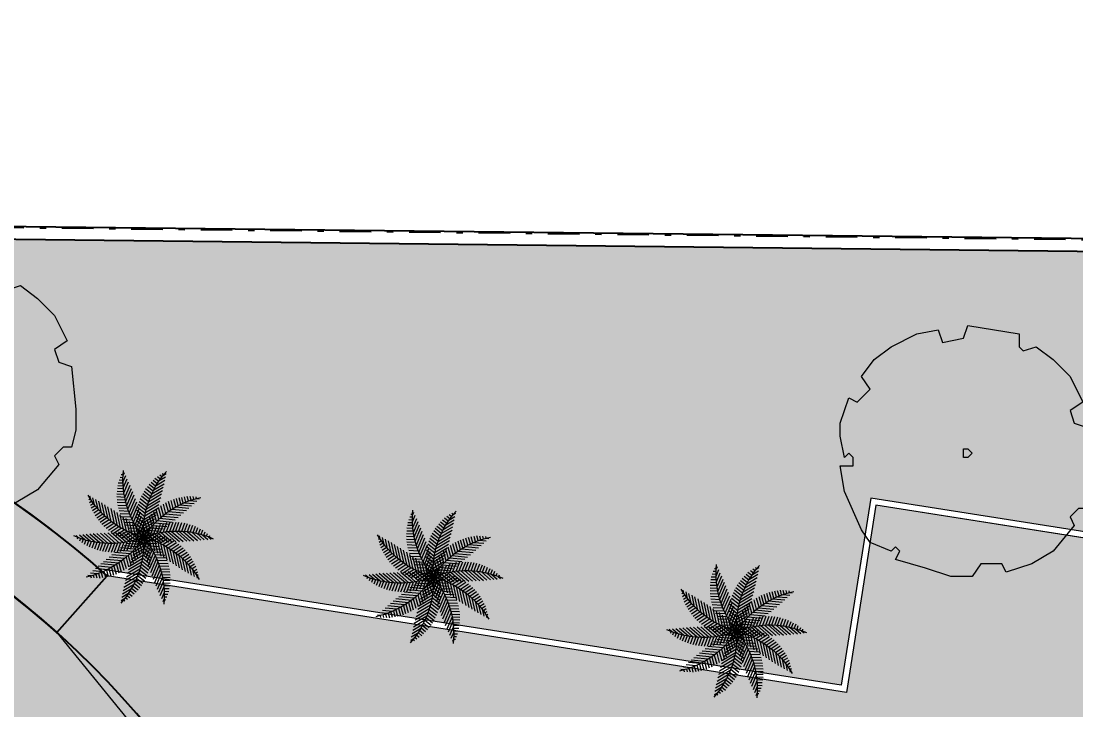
# Model space of a CAD drawing. Header units: inches. Extents: x 0 to 558, y -1 to 295.
# Drawn here: x 388.94 to 405.65, y 196.15 to 207.07 of the extents above; entities that cross this region are included whole.
import ezdxf

# ---------------------------------------------------------------- set-up
doc = ezdxf.new("R2010")
doc.units = ezdxf.units.IN
doc.header["$MEASUREMENT"] = 0
doc.linetypes.add('DASHDOT', pattern=[1, 0.5, -0.25, 0, -0.25])
doc.layers.get('defpoints').update_dxf_attribs({"color": 1})
for name, color, linetype in [('A-ROAD', 4, 'Continuous'), ('ARC_SECTION LINE', 5, 'DASHDOT'), ('dinding', 3, 'Continuous'), ('LANTAI', 57, 'Continuous')]:
    doc.layers.add(name, color=color, linetype=linetype)
for name, color, linetype, lineweight in [('ARSIR', 31, 'Continuous', 5), ('ARSIR BETON', 8, 'Continuous', 5), ('DINDING2', 146, 'Continuous', 5), ('POHON', 98, 'Continuous', 5), ('RUMPUT', 93, 'Continuous', 0), ('u', 6, 'Continuous', 20)]:
    doc.layers.add(name, color=color, linetype=linetype, lineweight=lineweight)
doc.styles.get("Standard").update_dxf_attribs({"font": 'arial.ttf'})
doc.dimstyles.new('sk-100 (SITE)', dxfattribs={"dimtxt": 1.5, "dimasz": 0.2, "dimexe": 0.2, "dimexo": 0, "dimgap": 0.1, "dimtad": 1, "dimdec": 0, "dimlfac": 100, "dimzin": 0, "dimdsep": 46, "dimtxsty": 'Standard', "dimblk": 'OBLIQUE', "dimcen": 0.09, "dimadec": 0, "dimazin": 0, "dimtfac": 1, "dimtdec": 0, "dimtofl": 0, "dimtmove": 0, "dimatfit": 3, "dimldrblk": 'OBLIQUE', "dimfxl": 1, "dimtolj": 1, "dimtzin": 0, "dimarcsym": 0})

# ---------------------------------------------------------------- blocks, each defined once
blk = doc.blocks.new('PHN-1')
at = {"linetype": 'Continuous'}
for points in [[(886.643, -157.758), (886.912, -158.365), (886.98, -158.77), (886.777, -158.77), (886.777, -158.905), (886.845, -158.972), (886.912, -158.905), (886.98, -159.242), (886.98, -159.444), (886.845, -159.848), (886.71, -159.781), (886.508, -159.983), (886.643, -160.185), (886.44, -160.455), (886.171, -160.657), (885.766, -160.86), (885.429, -160.927), (885.362, -160.725), (885.025, -160.792), (884.957, -160.994), (884.148, -160.86), (884.148, -160.657), (884.081, -160.59), (883.878, -160.657), (883.609, -160.455), (883.339, -160.185), (883.137, -159.781), (883.339, -159.646), (883.272, -159.444), (883.069, -159.376), (883.002, -158.702), (883.002, -158.365), (883.069, -158.096), (883.204, -158.096), (883.339, -157.961), (883.272, -157.826), (883.609, -157.421), (883.946, -157.219), (884.35, -157.084), (884.418, -157.219), (884.755, -157.219), (884.89, -157.017), (885.227, -157.017), (885.631, -157.152), (886.103, -157.287), (886.036, -157.421), (886.103, -157.489), (886.171, -157.421), (886.508, -157.556), (886.643, -157.758)], [(884.89, -158.972), (884.89, -158.972), (884.957, -158.905), (885.025, -158.905), (885.025, -158.972), (885.025, -159.039), (885.025, -159.039), (884.957, -159.039), (884.89, -158.972)]]:
    blk.add_lwpolyline(points, dxfattribs=at)
blk = doc.blocks.new('_Oblique')
at = {"color": 0, "linetype": 'ByBlock', "lineweight": -2}
blk.add_line((-0.5, -0.5), (0.5, 0.5), dxfattribs=at)
blk = doc.blocks.new('*D195')
at = {"layer": 'defpoints', "color": 0}
for p in [(285.446, 210.125), (285.387, 204.977), (489.936, 202.663)]:
    blk.add_point(p, dxfattribs=at)
at = {"layer": 'u', "color": 0, "lineweight": -2}
for p, q in [((285.387, 204.977), (285.448, 210.325)), ((489.994, 207.811), (285.446, 210.125)), ((489.936, 202.663), (489.996, 208.011))]:
    blk.add_line(p, q, dxfattribs=at)
at = {"layer": 'u', "color": 0, "lineweight": -2, "xscale": 0.2, "yscale": 0.2, "zscale": 0.2}
for p, rotation in [((285.446, 210.125), 179.3519097727704), ((489.994, 207.811), 359.3519097727704)]:
    blk.add_blockref('_Oblique', p, dxfattribs=dict(at, rotation=rotation))
at = {"layer": 'u', "color": 0, "insert": (387.729, 209.834), "char_height": 1.5, "attachment_point": 5, "rotation": 359.3519}
blk.add_mtext('\\A1;20456', dxfattribs=at)
blk = doc.blocks.new('A$C08441736')
at = {"color": 82}
for p, q in [((0.029, 0.676), (-0.025, 0.737)), ((0.006, 0.747), (-0.02, 0.776)), ((0.003, 0.755), (0.022, 0.762)), ((0.014, 0.725), (0.044, 0.736)), ((0.065, 0.502), (-0.037, 0.619)), ((0.057, 0.555), (-0.033, 0.659)), ((0.046, 0.613), (-0.029, 0.698)), ((0.024, 0.694), (0.064, 0.709)), ((0.033, 0.663), (0.085, 0.683)), ((0.041, 0.632), (0.098, 0.654)), ((0.048, 0.601), (0.113, 0.625)), ((-0.267, 0.469), (-0.221, 0.539)), ((-0.244, 0.446), (-0.195, 0.52)), ((-0.222, 0.421), (-0.17, 0.5)), ((0.072, 0.362), (-0.046, 0.496)), ((0.071, 0.406), (-0.044, 0.537)), ((0.069, 0.453), (-0.04, 0.578)), ((0.055, 0.569), (0.126, 0.596)), ((0.06, 0.537), (0.138, 0.566)), ((0.065, 0.504), (0.148, 0.535)), ((0.068, 0.471), (0.157, 0.504)), ((-0.21, 0.407), (-0.373, 0.444)), ((-0.181, 0.371), (-0.351, 0.409)), ((-0.155, 0.335), (-0.329, 0.374)), ((-0.2, 0.395), (-0.145, 0.479)), ((-0.179, 0.369), (-0.122, 0.456)), ((-0.159, 0.341), (-0.1, 0.431)), ((-0.14, 0.313), (-0.079, 0.405)), ((-0.121, 0.283), (-0.059, 0.377)), ((0.062, 0.239), (-0.052, 0.37)), ((0.067, 0.278), (-0.05, 0.412)), ((0.07, 0.319), (-0.048, 0.454)), ((0.07, 0.438), (0.164, 0.473)), ((0.071, 0.335), (0.174, 0.374)), ((0.072, 0.404), (0.169, 0.44)), ((0.072, 0.37), (0.173, 0.407)), ((-0.131, 0.299), (-0.306, 0.339)), ((-0.11, 0.265), (-0.283, 0.304)), ((-0.09, 0.23), (-0.259, 0.269)), ((-0.198, 0.128), (-0.204, 0.243)), ((-0.103, 0.252), (-0.04, 0.348)), ((-0.085, 0.22), (-0.022, 0.316)), ((-0.069, 0.187), (-0.006, 0.283)), ((0.049, 0.165), (-0.058, 0.288)), ((0.056, 0.202), (-0.053, 0.326)), ((-0.053, 0.153), (0.009, 0.247)), ((0.061, 0.228), (0.168, 0.269)), ((0.065, 0.264), (0.172, 0.305)), ((0.069, 0.3), (0.174, 0.34)), ((0.137, 0.105), (0.122, 0.267)), ((0.164, 0.13), (0.149, 0.295)), ((0.191, 0.157), (0.175, 0.329)), ((0.218, 0.186), (0.202, 0.363)), ((-0.208, 0.133), (-0.367, 0.065)), ((-0.073, 0.196), (-0.235, 0.233)), ((-0.057, 0.163), (-0.216, 0.199)), ((-0.043, 0.13), (-0.183, 0.161)), ((-0.166, 0.111), (-0.171, 0.225)), ((-0.03, 0.097), (-0.157, 0.125)), ((-0.133, 0.093), (-0.138, 0.205)), ((-0.1, 0.072), (-0.105, 0.181)), ((-0.066, 0.05), (-0.071, 0.154)), ((0.041, 0.13), (-0.054, 0.238)), ((0.032, 0.096), (-0.053, 0.194)), ((0.022, 0.063), (-0.052, 0.148)), ((-0.038, 0.117), (0.022, 0.208)), ((-0.033, 0.026), (-0.038, 0.122)), ((-0.024, 0.08), (0.033, 0.167)), ((0.038, 0.117), (0.14, 0.156)), ((0.055, 0.038), (0.045, 0.151)), ((0.047, 0.155), (0.152, 0.194)), ((0.055, 0.192), (0.162, 0.232)), ((0.083, 0.059), (0.071, 0.188)), ((0.11, 0.081), (0.097, 0.224)), ((0.137, 0.001), (0.21, 0.125)), ((-0.174, 0.116), (-0.327, 0.051)), ((-0.142, 0.098), (-0.291, 0.034)), ((-0.199, -0.007), (-0.271, 0.082)), ((-0.111, 0.08), (-0.243, 0.023)), ((-0.162, -0.003), (-0.232, 0.085)), ((-0.081, 0.06), (-0.201, 0.009)), ((-0.123, 0), (-0.191, 0.085)), ((-0.101, 0.001), (-0.168, -0.11)), ((-0.053, 0.041), (-0.157, -0.004)), ((-0.083, 0.002), (-0.148, 0.083)), ((-0.019, 0.064), (-0.129, 0.089)), ((-0.035, -0.024), (-0.128, 0.002)), ((-0.067, 0.002), (-0.125, -0.096)), ((-0.026, 0.021), (-0.113, -0.017)), ((-0.042, 0.002), (-0.102, 0.077)), ((-0.009, 0.032), (-0.101, 0.053)), ((0, 0), (-0.082, 0.023)), ((-0.033, 0.001), (-0.082, -0.08)), ((0, 0), (-0.072, 0.016)), ((0, 0), (-0.053, 0.066)), ((0.012, 0.031), (-0.051, 0.102)), ((0, 0), (-0.049, 0.056)), ((-0.012, 0.041), (0.041, 0.121)), ((0, 0), (-0.007, 0.074)), ((0, 0), (-0.004, 0.085)), ((0, 0), (0.047, 0.071)), ((0, 0), (0.038, 0.064)), ((0, 0), (0.079, 0.03)), ((0, 0), (0.068, 0.029)), ((0.015, 0.04), (0.105, 0.074)), ((0.028, 0.018), (0.019, 0.113)), ((0.026, -0.021), (0.113, 0.017)), ((0.027, 0.079), (0.125, 0.115)), ((0.033, -0.001), (0.082, 0.08)), ((0.035, 0.024), (0.128, -0.002)), ((0.053, -0.041), (0.157, 0.004)), ((0.067, -0.002), (0.125, 0.096)), ((0.068, 0.048), (0.169, 0.02)), ((0.1, 0.072), (0.205, 0.043)), ((0.101, -0.001), (0.168, 0.11)), ((0.123, 0), (0.191, -0.085)), ((0.162, 0.003), (0.232, -0.085)), ((-0.209, -0.009), (-0.294, -0.151)), ((-0.183, -0.149), (-0.294, -0.119)), ((-0.157, -0.123), (-0.267, -0.093)), ((-0.173, -0.004), (-0.256, -0.144)), ((-0.129, -0.098), (-0.238, -0.068)), ((-0.137, -0.001), (-0.21, -0.125)), ((-0.1, -0.072), (-0.205, -0.043)), ((-0.068, -0.048), (-0.169, -0.02)), ((-0.038, -0.117), (-0.14, -0.156)), ((-0.137, -0.105), (-0.122, -0.267)), ((-0.027, -0.079), (-0.125, -0.115)), ((-0.11, -0.081), (-0.097, -0.224)), ((-0.015, -0.04), (-0.105, -0.074)), ((-0.083, -0.059), (-0.071, -0.188)), ((0, 0), (-0.079, -0.03)), ((0, 0), (-0.068, -0.029)), ((-0.055, -0.038), (-0.045, -0.151)), ((0, 0), (-0.047, -0.071)), ((0.012, -0.041), (-0.041, -0.121)), ((0, 0), (-0.038, -0.064)), ((0.024, -0.08), (-0.033, -0.167)), ((-0.032, -0.096), (0.053, -0.194)), ((-0.028, -0.018), (-0.019, -0.113)), ((-0.022, -0.063), (0.052, -0.148)), ((0.038, -0.117), (-0.022, -0.208)), ((-0.012, -0.031), (0.051, -0.102)), ((0, 0), (0.072, -0.016)), ((0, 0), (0.004, -0.085)), ((0, 0), (0.053, -0.066)), ((0, 0), (0.082, -0.023)), ((0, 0), (0.007, -0.074)), ((0, 0), (0.049, -0.056)), ((0.009, -0.032), (0.101, -0.053)), ((0.019, -0.064), (0.129, -0.089)), ((0.03, -0.097), (0.157, -0.125)), ((0.033, -0.026), (0.038, -0.122)), ((0.042, -0.002), (0.102, -0.077)), ((0.066, -0.05), (0.071, -0.154)), ((0.081, -0.06), (0.201, -0.009)), ((0.083, -0.002), (0.148, -0.083)), ((0.1, -0.072), (0.105, -0.181)), ((0.133, -0.093), (0.138, -0.205)), ((0.166, -0.111), (0.171, -0.225)), ((-0.208, -0.176), (-0.318, -0.145)), ((-0.244, -0.217), (-0.228, -0.396)), ((-0.218, -0.186), (-0.202, -0.363)), ((-0.191, -0.157), (-0.175, -0.329)), ((-0.061, -0.228), (-0.168, -0.269)), ((-0.164, -0.13), (-0.149, -0.295)), ((-0.055, -0.192), (-0.162, -0.232)), ((-0.047, -0.155), (-0.152, -0.194)), ((-0.062, -0.239), (0.052, -0.37)), ((-0.056, -0.202), (0.053, -0.326)), ((-0.049, -0.165), (0.058, -0.288)), ((-0.041, -0.13), (0.054, -0.238)), ((0.053, -0.153), (-0.009, -0.247)), ((0.069, -0.187), (0.006, -0.283)), ((0.085, -0.22), (0.022, -0.316)), ((0.043, -0.13), (0.183, -0.161)), ((0.057, -0.163), (0.216, -0.199)), ((0.198, -0.128), (0.204, -0.243)), ((-0.069, -0.3), (-0.174, -0.34)), ((-0.071, -0.335), (-0.174, -0.374)), ((-0.065, -0.264), (-0.172, -0.305)), ((-0.072, -0.362), (0.046, -0.496)), ((-0.07, -0.319), (0.048, -0.454)), ((-0.067, -0.278), (0.05, -0.412)), ((0.103, -0.252), (0.04, -0.348)), ((0.121, -0.283), (0.059, -0.377)), ((0.14, -0.313), (0.079, -0.405)), ((-0.072, -0.37), (-0.173, -0.407)), ((-0.072, -0.404), (-0.169, -0.44)), ((-0.07, -0.438), (-0.164, -0.473)), ((-0.068, -0.471), (-0.157, -0.504)), ((-0.071, -0.406), (0.044, -0.537)), ((-0.069, -0.453), (0.04, -0.578)), ((-0.065, -0.504), (-0.148, -0.535)), ((-0.06, -0.537), (-0.138, -0.566)), ((-0.055, -0.569), (-0.126, -0.596)), ((-0.048, -0.601), (-0.113, -0.625)), ((-0.065, -0.502), (0.037, -0.619)), ((-0.057, -0.555), (0.033, -0.659)), ((-0.041, -0.632), (-0.098, -0.654)), ((-0.033, -0.663), (-0.085, -0.683)), ((-0.024, -0.694), (-0.064, -0.709)), ((-0.046, -0.613), (0.029, -0.698)), ((-0.014, -0.725), (-0.044, -0.736)), ((-0.029, -0.676), (0.025, -0.737)), ((-0.003, -0.755), (-0.022, -0.762)), ((-0.006, -0.747), (0.02, -0.776))]:
    blk.add_line(p, q, dxfattribs=at)
at = {"color": 60}
for p, q in [((-0.435, 0.608), (-0.472, 0.616)), ((-0.441, 0.612), (-0.43, 0.629)), ((-0.415, 0.594), (-0.397, 0.621)), ((-0.389, 0.576), (-0.365, 0.611)), ((-0.373, 0.564), (-0.453, 0.582)), ((-0.323, 0.523), (-0.434, 0.548)), ((-0.28, 0.483), (-0.414, 0.513)), ((-0.363, 0.556), (-0.333, 0.602)), ((-0.338, 0.536), (-0.305, 0.587)), ((-0.314, 0.514), (-0.276, 0.572)), ((-0.29, 0.492), (-0.248, 0.556)), ((-0.243, 0.445), (-0.394, 0.479)), ((-0.717, 0.236), (-0.718, 0.256)), ((-0.685, 0.237), (-0.686, 0.269)), ((-0.653, 0.237), (-0.655, 0.28)), ((-0.621, 0.236), (-0.623, 0.292)), ((-0.589, 0.235), (-0.591, 0.295)), ((-0.556, 0.232), (-0.559, 0.301)), ((-0.524, 0.228), (-0.527, 0.304)), ((-0.492, 0.223), (-0.495, 0.306)), ((-0.459, 0.217), (-0.463, 0.306)), ((-0.427, 0.21), (-0.431, 0.305)), ((-0.394, 0.202), (-0.399, 0.302)), ((-0.362, 0.193), (-0.367, 0.297)), ((-0.329, 0.182), (-0.334, 0.29)), ((-0.297, 0.171), (-0.302, 0.281)), ((-0.264, 0.158), (-0.269, 0.271)), ((-0.709, 0.236), (-0.744, 0.221)), ((-0.634, 0.237), (-0.709, 0.205)), ((-0.569, 0.233), (-0.673, 0.188)), ((-0.511, 0.226), (-0.637, 0.172)), ((-0.458, 0.217), (-0.6, 0.156)), ((-0.409, 0.206), (-0.562, 0.14)), ((-0.364, 0.193), (-0.525, 0.125)), ((-0.322, 0.18), (-0.486, 0.109)), ((-0.282, 0.165), (-0.447, 0.094)), ((-0.244, 0.15), (-0.408, 0.079)), ((-0.438, -0.068), (-0.5, 0.01)), ((-0.406, -0.057), (-0.471, 0.025)), ((-0.374, -0.046), (-0.441, 0.038)), ((-0.34, -0.036), (-0.409, 0.05)), ((-0.306, -0.027), (-0.377, 0.061)), ((-0.272, -0.02), (-0.343, 0.07)), ((-0.236, -0.013), (-0.308, 0.077)), ((-0.614, -0.156), (-0.652, -0.109)), ((-0.586, -0.139), (-0.629, -0.086)), ((-0.546, -0.117), (-0.616, -0.235)), ((-0.558, -0.124), (-0.606, -0.064)), ((-0.529, -0.109), (-0.581, -0.044)), ((-0.498, -0.094), (-0.577, -0.226)), ((-0.499, -0.094), (-0.555, -0.024)), ((-0.452, -0.074), (-0.537, -0.217)), ((-0.469, -0.081), (-0.528, -0.007)), ((-0.408, -0.057), (-0.498, -0.207)), ((-0.366, -0.044), (-0.458, -0.197)), ((-0.325, -0.032), (-0.417, -0.187)), ((-0.285, -0.023), (-0.376, -0.175)), ((-0.247, -0.015), (-0.335, -0.163)), ((-0.712, -0.226), (-0.732, -0.259)), ((-0.719, -0.231), (-0.731, -0.215)), ((-0.693, -0.211), (-0.713, -0.186)), ((-0.668, -0.192), (-0.694, -0.159)), ((-0.652, -0.181), (-0.694, -0.251)), ((-0.641, -0.174), (-0.676, -0.13)), ((-0.597, -0.146), (-0.655, -0.243)), ((-0.275, -0.257), (-0.379, -0.228)), ((-0.254, -0.229), (-0.361, -0.2)), ((-0.232, -0.202), (-0.341, -0.172)), ((-0.348, -0.37), (-0.435, -0.346)), ((-0.332, -0.341), (-0.423, -0.316)), ((-0.314, -0.313), (-0.41, -0.286)), ((-0.295, -0.285), (-0.396, -0.257)), ((-0.322, -0.326), (-0.307, -0.492)), ((-0.297, -0.286), (-0.281, -0.46)), ((-0.27, -0.25), (-0.254, -0.429)), ((-0.405, -0.487), (-0.464, -0.471)), ((-0.392, -0.457), (-0.459, -0.439)), ((-0.379, -0.428), (-0.452, -0.408)), ((-0.364, -0.399), (-0.444, -0.377)), ((-0.397, -0.469), (-0.387, -0.582)), ((-0.373, -0.416), (-0.36, -0.552)), ((-0.348, -0.368), (-0.334, -0.522)), ((-0.417, -0.517), (-0.47, -0.503)), ((-0.427, -0.548), (-0.468, -0.536)), ((-0.437, -0.578), (-0.468, -0.57)), ((-0.446, -0.609), (-0.466, -0.604)), ((-0.444, -0.601), (-0.44, -0.64)), ((-0.421, -0.529), (-0.414, -0.611))]:
    blk.add_line(p, q, dxfattribs=at)
for p, q in [((0.421, 0.529), (0.414, 0.611)), ((0.444, 0.601), (0.44, 0.64)), ((0.446, 0.609), (0.466, 0.604)), ((0.322, 0.326), (0.307, 0.492)), ((0.348, 0.368), (0.334, 0.522)), ((0.373, 0.416), (0.36, 0.552)), ((0.397, 0.469), (0.387, 0.582)), ((0.405, 0.487), (0.464, 0.471)), ((0.417, 0.517), (0.47, 0.503)), ((0.427, 0.548), (0.468, 0.536)), ((0.437, 0.578), (0.468, 0.57)), ((0.27, 0.25), (0.254, 0.429)), ((0.297, 0.286), (0.281, 0.46)), ((0.348, 0.37), (0.435, 0.346)), ((0.364, 0.399), (0.444, 0.377)), ((0.379, 0.428), (0.452, 0.408)), ((0.392, 0.457), (0.459, 0.439)), ((0.275, 0.257), (0.379, 0.228)), ((0.295, 0.285), (0.396, 0.257)), ((0.314, 0.313), (0.41, 0.286)), ((0.332, 0.341), (0.423, 0.316)), ((0.597, 0.146), (0.655, 0.243)), ((0.652, 0.181), (0.694, 0.251)), ((0.712, 0.226), (0.732, 0.259)), ((0.157, 0.123), (0.267, 0.093)), ((0.183, 0.149), (0.294, 0.119)), ((0.208, 0.176), (0.318, 0.145)), ((0.209, 0.009), (0.294, 0.151)), ((0.232, 0.202), (0.341, 0.172)), ((0.247, 0.015), (0.335, 0.163)), ((0.254, 0.229), (0.361, 0.2)), ((0.285, 0.023), (0.376, 0.175)), ((0.325, 0.032), (0.417, 0.187)), ((0.366, 0.044), (0.458, 0.197)), ((0.408, 0.057), (0.498, 0.207)), ((0.452, 0.074), (0.537, 0.217)), ((0.498, 0.094), (0.577, 0.226)), ((0.546, 0.117), (0.616, 0.235)), ((0.558, 0.124), (0.606, 0.064)), ((0.586, 0.139), (0.629, 0.086)), ((0.614, 0.156), (0.652, 0.109)), ((0.641, 0.174), (0.676, 0.13)), ((0.668, 0.192), (0.694, 0.159)), ((0.693, 0.211), (0.713, 0.186)), ((0.719, 0.231), (0.731, 0.215)), ((0.199, 0.007), (0.271, -0.082)), ((0.236, 0.013), (0.308, -0.077)), ((0.272, 0.02), (0.343, -0.07)), ((0.306, 0.027), (0.377, -0.061)), ((0.34, 0.036), (0.409, -0.05)), ((0.374, 0.046), (0.441, -0.038)), ((0.406, 0.057), (0.471, -0.025)), ((0.438, 0.068), (0.5, -0.01)), ((0.469, 0.081), (0.528, 0.007)), ((0.499, 0.094), (0.555, 0.024)), ((0.529, 0.109), (0.581, 0.044)), ((0.142, -0.098), (0.291, -0.034)), ((0.174, -0.116), (0.327, -0.051)), ((0.208, -0.133), (0.367, -0.065)), ((0.244, -0.15), (0.408, -0.079)), ((0.282, -0.165), (0.447, -0.094)), ((0.322, -0.18), (0.486, -0.109)), ((0.09, -0.23), (0.259, -0.269)), ((0.264, -0.158), (0.269, -0.271)), ((0.297, -0.171), (0.302, -0.281)), ((0.329, -0.182), (0.334, -0.29)), ((0.362, -0.193), (0.367, -0.297)), ((0.364, -0.193), (0.525, -0.125)), ((0.394, -0.202), (0.399, -0.302)), ((0.409, -0.206), (0.562, -0.14)), ((0.427, -0.21), (0.431, -0.305)), ((0.458, -0.217), (0.6, -0.156)), ((0.459, -0.217), (0.463, -0.306)), ((0.492, -0.223), (0.495, -0.306)), ((0.511, -0.226), (0.637, -0.172)), ((0.524, -0.228), (0.527, -0.304)), ((0.556, -0.232), (0.559, -0.301)), ((0.569, -0.233), (0.673, -0.188)), ((0.589, -0.235), (0.591, -0.295)), ((0.621, -0.236), (0.623, -0.292)), ((0.634, -0.237), (0.709, -0.205)), ((0.653, -0.237), (0.655, -0.28)), ((0.685, -0.237), (0.686, -0.269)), ((0.709, -0.236), (0.744, -0.221)), ((0.717, -0.236), (0.718, -0.256)), ((0.159, -0.341), (0.1, -0.431)), ((0.11, -0.265), (0.283, -0.304)), ((0.131, -0.299), (0.306, -0.339)), ((0.155, -0.335), (0.329, -0.374)), ((0.179, -0.369), (0.122, -0.456)), ((0.2, -0.395), (0.145, -0.479)), ((0.222, -0.421), (0.17, -0.5)), ((0.181, -0.371), (0.351, -0.409)), ((0.244, -0.446), (0.195, -0.52)), ((0.21, -0.407), (0.373, -0.444)), ((0.267, -0.469), (0.221, -0.539)), ((0.243, -0.445), (0.394, -0.479)), ((0.28, -0.483), (0.414, -0.513)), ((0.29, -0.492), (0.248, -0.556)), ((0.314, -0.514), (0.276, -0.572)), ((0.338, -0.536), (0.305, -0.587)), ((0.323, -0.523), (0.434, -0.548)), ((0.363, -0.556), (0.333, -0.602)), ((0.389, -0.576), (0.365, -0.611)), ((0.373, -0.564), (0.453, -0.582)), ((0.415, -0.594), (0.397, -0.621)), ((0.441, -0.612), (0.43, -0.629)), ((0.435, -0.608), (0.472, -0.616))]:
    blk.add_line(p, q)
at = {"color": 106}
for p, q in [((0.244, 0.217), (0.228, 0.396)), ((0.173, 0.004), (0.256, 0.144)), ((0.129, 0.098), (0.238, 0.068)), ((0.111, -0.08), (0.243, -0.023)), ((0.073, -0.196), (0.235, -0.233)), ((0.231, -0.144), (0.236, -0.258))]:
    blk.add_line(p, q, dxfattribs=at)
at = {"color": 85}
blk.add_line((-0.231, 0.144), (-0.236, 0.258), dxfattribs=at)
at = {"color": 82}
for centre, start, end in [((-0.975, 0.381), 338.6598, 23.6829), ((-1.013, -0.265), 14.6598, 59.6829), ((-0.664, -0.81), 50.6598, 95.6829), ((-0.061, -1.045), 86.6598, 131.6829), ((0.565, -0.882), 122.6598, 167.6829), ((0.975, -0.381), 158.6598, 203.6829)]:
    blk.add_arc(centre, 1.047, start, end, dxfattribs=at)
for centre, start, end in [((-0.565, 0.882), 302.6598, 347.6829), ((0.061, 1.045), 266.6598, 311.6829), ((0.664, 0.81), 230.6598, 275.6829), ((1.013, 0.265), 194.6598, 239.6829)]:
    blk.add_arc(centre, 1.047, start, end)

msp = doc.modelspace()

# ---------------------------------------------------------------- hatches: boundary and pattern name
at = {"layer": 'ARSIR'}
h = msp.add_hatch(dxfattribs=at)
h.set_pattern_fill('AR-HBONE', color=256, scale=0.1, style=0)
h.set_pattern_definition([(48.3303, (286.4504, 190.3616), (-0.0328619, 0.5647301), [1.2, -0.4]), (138.3303, (286.71633, 190.6604), (-0.0328619, 0.5647301), [1.2, -0.4])])
edge = h.paths.add_edge_path()
edge.add_line((389.5053, 197.3816), (390.3055, 198.2758))
edge.add_arc((380.07, 186.8365), 15.35, 48.17902, 90)
edge.add_line((380.07, 202.1865), (288.3873, 202.1865))
edge.add_arc((288.3873, 203.9865), 1.8, 180, 270, ccw=False)
edge.add_line((286.5873, 203.9865), (286.5873, 204.9768))
edge.add_line((286.5873, 204.9768), (285.3873, 204.9768))
edge.add_line((285.3873, 204.9768), (285.3873, 203.9865))
edge.add_arc((288.3873, 203.9865), 3, 180, 270)
edge.add_line((288.3873, 200.9865), (380.07, 200.9865))
edge.add_arc((380.07, 186.8365), 14.15, 48.17902, 90, ccw=False)
h = msp.add_hatch(dxfattribs=at)
h.set_pattern_fill('AR-HBONE', color=256, scale=0.004, style=0)
h.set_pattern_definition([(45, (97.41734, -7.36865), (6e-17, 0.5747364), [1.2192, -0.4064]), (135, (97.7047, -7.0813), (6e-17, 0.5747364), [1.2192, -0.4064])])
h.paths.add_polyline_path([(389.5053, 197.3816), (392.3151, 193.934), (393.3033, 194.6148), (404.4894, 192.8528), (404.9796, 195.9645), (419.7969, 193.6305), (417.1051, 176.5412), (434.0953, 173.865), (442.1395, 174.4063), (445.0266, 192.6811), (402.4829, 199.3947), (402.0161, 196.4313), (390.3055, 198.2758)])
at = {"layer": 'ARSIR BETON'}
h = msp.add_hatch(dxfattribs=at)
h.set_pattern_fill('AR-HBONE', color=256, scale=0.004, style=0)
h.set_pattern_definition([(45, (37.0798, 226.14725), (6e-17, 0.5747364), [1.2192, -0.4064]), (135, (37.36716, 226.4346), (6e-17, 0.5747364), [1.2192, -0.4064])])
edge = h.paths.add_edge_path()
edge.add_arc((191.2828, 190.0679), 14, 90, 180)
edge.add_line((177.2828, 190.0679), (177.2828, 133.2715))
edge.add_arc((191.2827, 133.2715), 14, 179.99992, 263.11919)
edge.add_line((189.6055, 119.3724), (189.6055, 112.3227))
edge.add_line((189.6055, 112.3227), (189.7055, 112.3227))
edge.add_line((189.7055, 112.3227), (189.7055, 112.2227))
edge.add_line((189.7055, 112.2227), (201.7055, 112.2227))
edge.add_line((201.7055, 112.2227), (201.7055, 119.2715))
edge.add_line((201.7055, 119.2715), (380.22, 119.2715))
edge.add_arc((380.22, 133.2715), 14, 270, 360)
edge.add_line((394.22, 133.2715), (394.22, 186.8365))
edge.add_arc((380.07, 186.8365), 14.15, 0.00002, 89.99998)
edge.add_line((380.07, 200.9865), (288.3873, 200.9865))
edge.add_arc((288.3873, 203.9865), 3, 180, 270, ccw=False)
edge.add_line((285.3873, 203.9865), (285.3986, 204.9823))
edge.add_line((285.3986, 204.9823), (271.3873, 205.1475))
edge.add_line((271.3873, 205.1475), (271.3873, 204.9086))
edge.add_arc((270.5466, 204.9086), 0.8408, 270, 359.99999, ccw=False)
edge.add_line((270.5466, 204.0679), (191.2828, 204.0679))
edge = h.paths.add_edge_path()
edge.add_line((191.2672, 197.9562), (265.7566, 197.9585))
edge.add_arc((265.7568, 189.203), 8.7555, 41.343, 90.00169, ccw=False)
edge.add_line((272.3302, 194.9865), (332.5823, 194.9865))
edge.add_line((332.5823, 194.9865), (332.5823, 191.8715))
edge.add_line((332.5823, 191.8715), (340.1822, 191.8715))
edge.add_line((340.1822, 191.8715), (340.1822, 194.9865))
edge.add_line((340.1822, 194.9865), (380.07, 194.9865))
edge.add_arc((380.07, 186.8365), 8.15, 0, 90, ccw=False)
edge.add_line((388.22, 186.8365), (388.22, 163.1715))
edge.add_line((388.22, 163.1715), (388.22, 157.7117))
edge.add_line((388.22, 157.7117), (388.22, 133.2715))
edge.add_arc((380.22, 133.2715), 8, -90, 0, ccw=False)
edge.add_line((380.22, 125.2715), (191.2828, 125.2715))
edge.add_arc((191.185, 133.1732), 7.9023, 180.12317, 270.70845, ccw=False)
edge.add_line((183.2828, 133.1562), (183.2675, 189.9541))
edge.add_arc((191.2675, 189.9563), 8, 90.00169, 180.01541, ccw=False)
at = {"layer": 'RUMPUT'}
h = msp.add_hatch(dxfattribs=at)
h.set_pattern_fill('GRASS', color=256, scale=0.03, angle=356.66969, style=0)
h.set_pattern_definition([(86.66969, (37.0798, 226.14725), (-0.5066041, 0.569206), [0.142875, -0.934755]), (41.66969, (37.0798, 226.14725), (-0.5066045, 0.5692064), [0.142875, -0.619125]), (131.66969, (37.0798, 226.14725), (-0.5692064, -0.5066045), [0.142875, -0.619125])])
edge = h.paths.add_edge_path()
edge.add_line((394.22, 171.6524), (402.698, 171.6524))
edge.add_line((402.698, 171.6524), (406.8633, 171.9326))
edge.add_line((406.8633, 171.9326), (407.1349, 173.6574))
edge.add_line((407.1349, 173.6574), (416.4205, 172.1948))
edge.add_line((416.4205, 172.1948), (417.0895, 176.4425))
edge.add_line((417.0895, 176.4425), (434.0908, 173.7645))
edge.add_line((434.0908, 173.7645), (442.2259, 174.3118))
edge.add_line((442.2259, 174.3118), (445.141, 192.7643))
edge.add_line((445.141, 192.7643), (418.5729, 196.9616))
edge.add_line((418.5729, 196.9616), (402.3997, 199.5091))
edge.add_line((402.3997, 199.5091), (401.9329, 196.5456))
edge.add_line((401.9329, 196.5456), (390.18, 198.3869))
edge.add_arc((380.07, 186.8365), 15.35, 48.80437, 90)
edge.add_line((380.07, 202.1865), (288.3873, 202.1865))
edge.add_arc((288.3873, 203.9865), 1.8, 180, 270, ccw=False)
edge.add_line((286.5873, 203.9865), (286.5873, 204.7646))
edge.add_line((286.5873, 204.7646), (489.7232, 202.4653))
edge.add_line((489.7232, 202.4653), (489.009, 190.7748))
edge.add_line((489.009, 190.7748), (447.5074, 192.7549))
edge.add_line((447.5074, 192.7549), (448.3956, 174.0667))
edge.add_line((448.3956, 174.0667), (421.3302, 172.0652))
edge.add_line((421.3302, 172.0652), (401.0645, 170.836))
edge.add_line((401.0645, 170.836), (400.9341, 157.9843))
edge.add_line((400.9341, 157.9843), (400.8036, 145.1327))
edge.add_line((400.8036, 145.1327), (400.9017, 135.2859))
edge.add_line((400.9017, 135.2859), (401.5003, 132.6794))
edge.add_line((401.5003, 132.6794), (401.2595, 116.478))
edge.add_line((401.2595, 116.478), (378.6535, 115.7086))
edge.add_line((378.6535, 115.7086), (368.9216, 115.7377))
edge.add_line((368.9216, 115.7377), (346.0892, 112.9076))
edge.add_line((346.0892, 112.9076), (341.1309, 112.1001))
edge.add_line((341.1309, 112.1001), (333.7244, 111.8362))
edge.add_line((333.7244, 111.8362), (331.0738, 112.2718))
edge.add_line((331.0738, 112.2718), (324.3803, 115.2754))
edge.add_line((324.3803, 115.2754), (321.6092, 115.9684))
edge.add_line((321.6092, 115.9684), (289.1333, 113.6571))
edge.add_line((289.1333, 113.6571), (289.1333, 118.0715))
edge.add_line((289.1333, 118.0715), (380.22, 118.0715))
edge.add_arc((380.22, 133.2715), 15.2, 270, 360)
edge.add_line((395.42, 133.2715), (395.42, 171.6524))

# ---------------------------------------------------------------- linework, layer by layer
at = {"layer": 'A-ROAD'}
msp.add_line((489.9356, 202.663), (165.1171, 206.3462), dxfattribs=at)
at = {"layer": 'ARC_SECTION LINE'}
msp.add_line((157.5017, 206.3922), (495.1878, 202.604), dxfattribs=at)
at = {"layer": 'dinding'}
msp.add_lwpolyline([(378.6535, 115.7086), (401.2595, 116.478), (401.5003, 132.6794), (400.8968, 135.307), (400.8036, 145.1327), (401.0645, 170.836), (421.3302, 172.0652), (448.3956, 174.0667), (447.5074, 192.7549), (489.009, 190.7748), (489.7232, 202.4653), (286.5873, 204.7646)], dxfattribs=at)
msp.add_lwpolyline([(378.6535, 115.7086), (401.2595, 116.478), (401.5003, 132.6794), (400.8968, 135.307), (400.8036, 145.1327), (401.0645, 170.836), (421.3302, 172.0652), (448.3956, 174.0667), (447.5074, 192.7549), (489.009, 190.7748), (489.7232, 202.4653), (286.5873, 204.7646)], dxfattribs=at)
at = {"layer": 'DINDING2'}
for points in [[(286.5873, 204.7646), (489.7232, 202.4653), (489.009, 190.7748), (447.5074, 192.7549), (448.3956, 174.0667), (421.3302, 172.0652), (401.0645, 170.836), (400.9341, 157.9843), (400.8036, 145.1327), (400.9017, 135.2859), (401.5003, 132.6794), (401.2595, 116.478), (378.6535, 115.7086)], [(394.22, 171.7524), (402.6946, 171.7524), (406.7769, 172.027), (407.0517, 173.7718), (416.3372, 172.3092), (417.0063, 176.5568), (434.0953, 173.865), (442.1395, 174.4063), (445.0266, 192.6811), (418.5573, 196.8628), (402.4829, 199.3947), (402.0161, 196.4313), (390.3055, 198.2758)]]:
    msp.add_lwpolyline(points, dxfattribs=at)
msp.add_lwpolyline([(394.22, 171.6524), (402.698, 171.6524), (406.8633, 171.9326), (407.1349, 173.6574), (416.4205, 172.1948), (417.0895, 176.4425), (434.0908, 173.7645), (442.2259, 174.3118), (445.141, 192.7643), (418.5729, 196.9616), (402.3997, 199.5091), (401.9329, 196.5456), (390.18, 198.3869, 0.1817111), (380.07, 202.1865)], format="xyb", dxfattribs=at)
msp.add_lwpolyline([(389.5053, 197.3816), (392.3151, 193.934), (393.3033, 194.6148), (404.4894, 192.8528), (404.9796, 195.9645), (419.7969, 193.6305), (417.1051, 176.5412), (434.0953, 173.865), (442.1395, 174.4063), (445.0266, 192.6811), (402.4829, 199.3947), (402.0161, 196.4313), (390.3055, 198.2758)], close=True, dxfattribs=at)
at = {"layer": 'LANTAI'}
for points in [[(191.2828, 204.0679, 0.4142136), (177.2828, 190.0679), (177.2828, 133.2715, 0.3794614), (189.6055, 119.3724), (189.6055, 112.3227), (189.7055, 112.3227), (189.7055, 112.2227), (201.7055, 112.2227), (201.7055, 119.2715), (380.22, 119.2715, 0.4142136), (394.22, 133.2715), (394.22, 186.8365, 0.4142134), (380.07, 200.9865), (288.3873, 200.9865, -0.4142136), (285.3873, 203.9865), (285.3986, 204.9823), (271.3873, 205.1475), (271.3873, 204.9086, -0.4142135), (270.5466, 204.0679), (191.2828, 204.0679)], [(380.07, 200.9865, -0.1845312), (389.5053, 197.3816), (390.3055, 198.2758, 0.1845312), (380.07, 202.1865), (288.3873, 202.1865, -0.4142136), (286.5873, 203.9865), (286.5873, 204.9768), (285.3873, 204.9768), (285.3873, 203.9865, 0.4142136), (288.3873, 200.9865), (380.07, 200.9865, -0.1845312), (389.5053, 197.3816)]]:
    msp.add_lwpolyline(points, format="xyb", dxfattribs=at)

# ---------------------------------------------------------------- block references
at = {"layer": 'POHON', "rotation": 180.0000000000147}
for p in [(1272.8103, 42.2179), (1288.8968, 41.2497)]:
    msp.add_blockref('PHN-1', p, dxfattribs=at)
at = {"layer": 'POHON', "lineweight": 0, "xscale": -1.377873410171134, "yscale": 1.377873410170821, "zscale": 1.377873410170977, "rotation": 270}
for p in [(390.8815, 198.8887), (395.4683, 198.2612), (400.2761, 197.4004)]:
    msp.add_blockref('A$C08441736', p, dxfattribs=at)

# ---------------------------------------------------------------- dimensions: what is measured, and where the dimension line sits
at = {"layer": 'u'}
dim = msp.add_aligned_dim(p1=(489.9356, 202.663), p2=(285.3873, 204.9768), distance=-5.1482, dimstyle='sk-100 (SITE)', dxfattribs=at)
dim.commit()
dim.dimension.update_dxf_attribs({"geometry": '*D195', "text_midpoint": (387.7295, 209.8335)})

doc.saveas('drawing.dxf')
